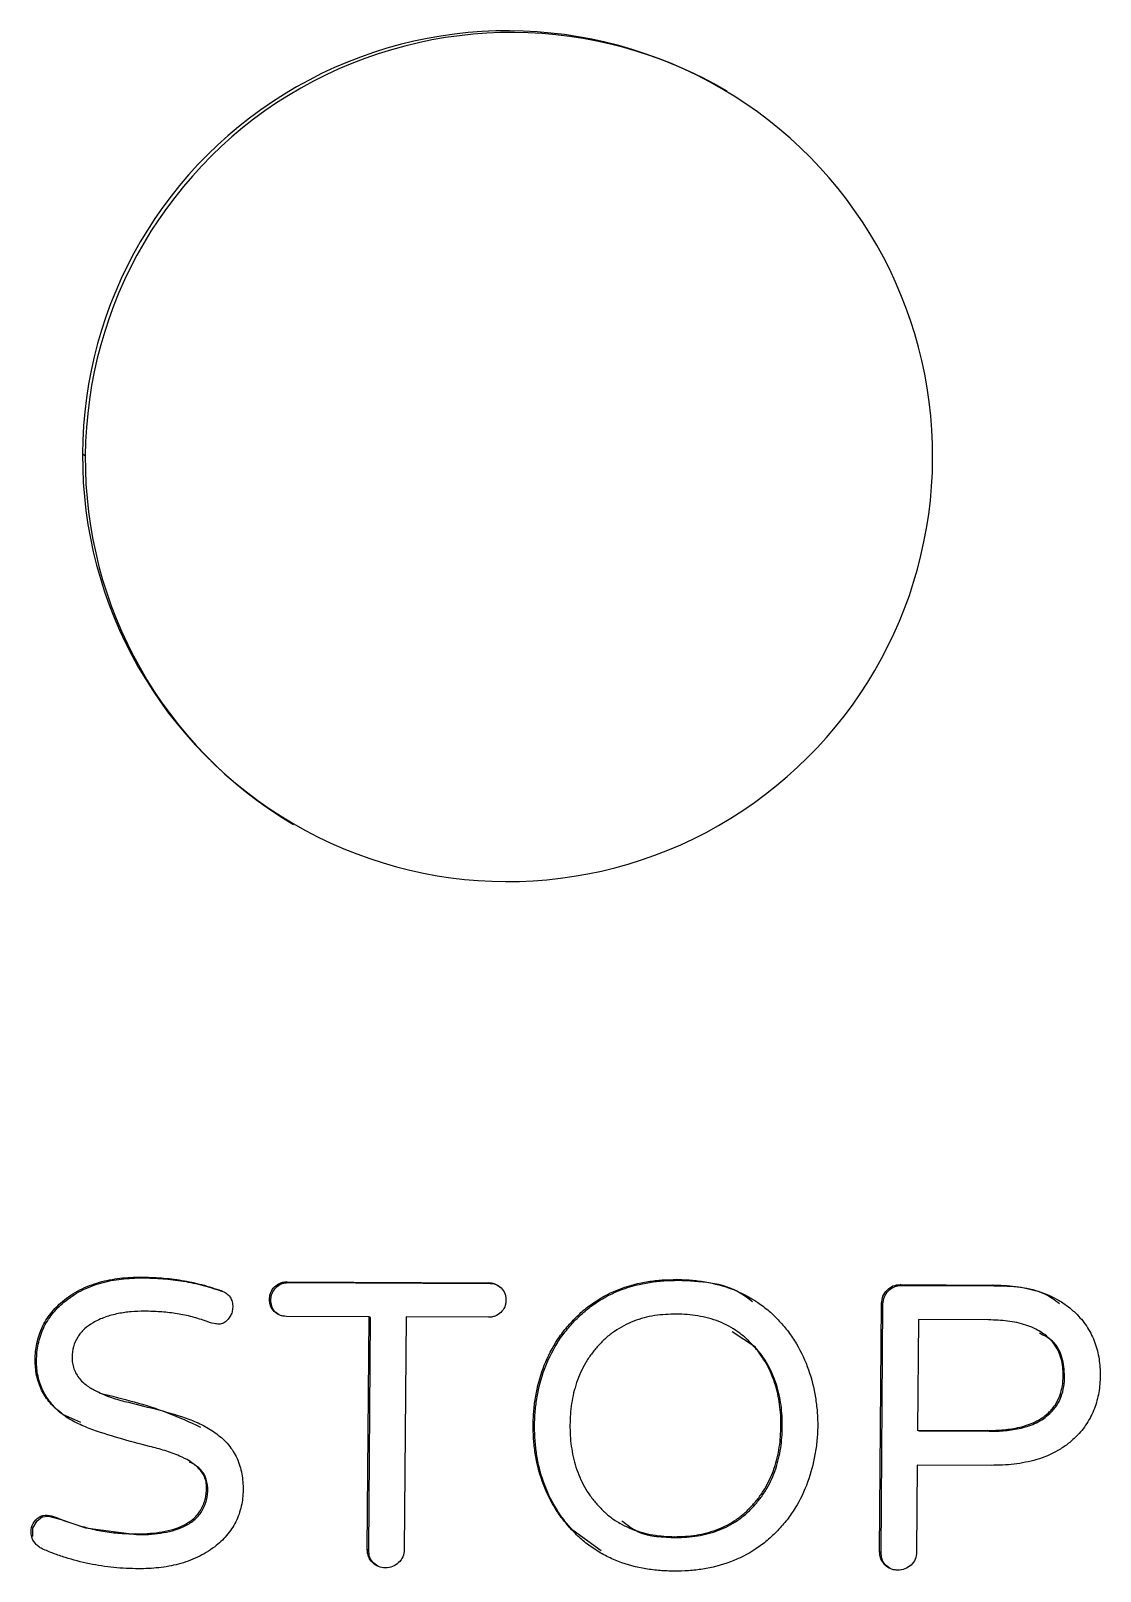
# Model space of a CAD drawing. Header units: millimetres. Extents: x -285 to 285, y -111 to 111.
# Drawn here: x 64.42 to 93.27, y -30.45 to 11.13 of the extents above; entities that cross this region are included whole.
import ezdxf

# ---------------------------------------------------------------- set-up
doc = ezdxf.new("R2010")
doc.units = ezdxf.units.MM

msp = doc.modelspace()

# ---------------------------------------------------------------- linework, layer by layer
at = {"color": 7, "linetype": 'Continuous', "lineweight": 25}
for p, q in [((65.889, -0.345), (65.814, -0.301)), ((67.425, -22.536), (67.388, -22.514)), ((71.321, -22.642), (76.772, -22.667)), ((71.358, -22.664), (71.321, -22.642)), ((71.358, -22.664), (76.809, -22.689)), ((76.809, -22.689), (76.772, -22.667)), ((81.879, -22.602), (81.842, -22.58)), ((87.872, -22.717), (90.366, -22.729)), ((87.909, -22.739), (87.872, -22.717)), ((87.909, -22.739), (90.404, -22.751)), ((90.404, -22.751), (90.366, -22.729)), ((65.307, -23.196), (65.27, -23.174)), ((69.602, -22.908), (69.564, -22.886)), ((70.895, -23.135), (70.858, -23.113)), ((87.321, -29.933), (87.374, -23.22)), ((87.358, -29.955), (87.411, -23.242)), ((87.411, -23.242), (87.374, -23.22)), ((73.547, -23.585), (71.314, -23.575)), ((73.497, -29.869), (73.547, -23.585)), ((73.535, -29.891), (73.584, -23.607)), ((73.584, -23.607), (73.547, -23.585)), ((74.543, -23.589), (74.493, -29.874)), ((76.765, -23.6), (74.543, -23.589)), ((79.091, -23.697), (79.054, -23.675)), ((88.367, -23.664), (88.343, -26.647)), ((90.261, -23.672), (88.367, -23.664)), ((83.967, -24.411), (83.342, -23.995)), ((83.39, -23.923), (83.353, -23.901)), ((91.66, -23.989), (91.622, -23.967)), ((83.967, -24.411), (83.93, -24.389)), ((64.573, -24.772), (64.536, -24.75)), ((92.312, -25.195), (92.274, -25.173)), ((66.03, -25.51), (66.067, -25.532)), ((66.284, -25.646), (66.247, -25.624)), ((91.91, -26.202), (91.872, -26.18)), ((65.284, -26.224), (65.246, -26.201)), ((65.77, -26.44), (65.284, -26.224)), ((78.007, -26.523), (77.969, -26.501)), ((84.694, -26.553), (84.657, -26.531)), ((88.343, -26.647), (90.237, -26.655)), ((88.38, -26.669), (88.343, -26.647)), ((88.38, -26.669), (90.275, -26.677)), ((90.275, -26.677), (90.237, -26.655)), ((68.715, -27.492), (68.678, -27.47)), ((88.336, -27.589), (88.317, -29.937)), ((90.328, -27.598), (88.336, -27.589)), ((69.197, -28.215), (69.16, -28.193)), ((83.933, -28.689), (83.896, -28.667)), ((67.273, -29.468), (67.235, -29.446)), ((79.047, -29.357), (79.01, -29.335)), ((79.81, -29.906), (79.047, -29.357)), ((80.281, -29.143), (80.318, -29.165)), ((81.825, -29.545), (81.788, -29.523)), ((73.535, -29.891), (73.497, -29.869)), ((87.358, -29.955), (87.321, -29.933))]:
    msp.add_line(p, q, dxfattribs=at)
at = {"color": 7, "linetype": 'Continuous', "lineweight": 25, "flags": 128}
msp.add_lwpolyline([(64.473, -29.522), (64.475, -29.295), (64.588, -29.093), (64.728, -28.99), (64.899, -28.965), (65.233, -29.06), (65.893, -29.284), (67.273, -29.468), (67.273, -29.468)], dxfattribs=at)
at = {"color": 7, "linetype": 'Continuous', "lineweight": 25}
for centre, radius, start, end in [((77.282, -0.338), 11.468, 359.6609, 179.8156), ((77.387, -0.413), 11.498, 59.5768, 179.6612), ((77.282, -0.369), 11.468, 179.6609, 359.8156), ((77.337, -0.445), 11.449, 179.4963, 239.3686)]:
    msp.add_arc(centre, radius, start, end, dxfattribs=at)
for points, knots in [([(65.27, -23.174), (65.344, -23.116), (65.419, -23.057), (65.575, -22.952), (65.657, -22.904), (65.91, -22.775), (66.087, -22.706), (66.45, -22.603), (66.636, -22.567), (67.011, -22.523), (67.199, -22.518), (67.388, -22.514)], [0, 0, 0, 0, 0.125, 0.125, 0.25, 0.25, 0.5, 0.5, 0.75, 0.75, 1, 1, 1, 1]), ([(65.307, -23.196), (65.382, -23.138), (65.456, -23.079), (65.613, -22.974), (65.695, -22.926), (65.947, -22.797), (66.124, -22.728), (66.487, -22.625), (66.673, -22.589), (67.048, -22.545), (67.237, -22.54), (67.425, -22.536)], [0, 0, 0, 0, 0.125, 0.125, 0.25, 0.25, 0.5, 0.5, 0.75, 0.75, 1, 1, 1, 1]), ([(67.388, -22.514), (67.573, -22.518), (67.758, -22.523), (68.127, -22.551), (68.311, -22.574), (68.676, -22.634), (68.857, -22.672), (69.215, -22.766), (69.39, -22.825), (69.564, -22.886)], [0, 0, 0, 0, 0.25, 0.25, 0.5, 0.5, 0.75, 0.75, 1, 1, 1, 1]), ([(67.425, -22.536), (67.61, -22.54), (67.795, -22.545), (68.164, -22.573), (68.348, -22.596), (68.713, -22.656), (68.894, -22.694), (69.252, -22.788), (69.427, -22.847), (69.602, -22.908)], [0, 0, 0, 0, 0.25, 0.25, 0.5, 0.5, 0.75, 0.75, 1, 1, 1, 1]), ([(70.858, -23.113), (70.859, -23.082), (70.861, -23.051), (70.871, -22.991), (70.88, -22.961), (70.915, -22.876), (70.948, -22.823), (71.034, -22.735), (71.085, -22.699), (71.17, -22.663), (71.199, -22.654), (71.26, -22.644), (71.29, -22.643), (71.321, -22.642)], [0, 0, 0, 0, 0.125, 0.125, 0.25, 0.25, 0.5, 0.5, 0.75, 0.75, 0.875, 0.875, 1, 1, 1, 1]), ([(70.895, -23.135), (70.897, -23.104), (70.898, -23.073), (70.908, -23.013), (70.918, -22.983), (70.952, -22.898), (70.986, -22.845), (71.071, -22.757), (71.122, -22.721), (71.207, -22.685), (71.237, -22.676), (71.297, -22.666), (71.328, -22.665), (71.358, -22.664)], [0, 0, 0, 0, 0.125, 0.125, 0.25, 0.25, 0.5, 0.5, 0.75, 0.75, 0.875, 0.875, 1, 1, 1, 1]), ([(76.772, -22.667), (76.803, -22.668), (76.834, -22.669), (76.895, -22.68), (76.924, -22.69), (77.01, -22.726), (77.061, -22.762), (77.148, -22.85), (77.184, -22.902), (77.218, -22.988), (77.227, -23.018), (77.237, -23.08), (77.238, -23.111), (77.239, -23.142)], [0, 0, 0, 0, 0.125, 0.125, 0.25, 0.25, 0.5, 0.5, 0.75, 0.75, 0.875, 0.875, 1, 1, 1, 1]), ([(76.809, -22.689), (76.882, -22.692), (76.97, -22.696), (77.035, -22.751), (77.046, -22.761)], [0, 0, 0, 0, 0.819237, 1, 1, 1, 1]), ([(79.054, -23.675), (79.145, -23.584), (79.237, -23.493), (79.432, -23.326), (79.536, -23.25), (79.859, -23.037), (80.088, -22.919), (80.57, -22.739), (80.821, -22.677), (81.202, -22.616), (81.329, -22.601), (81.585, -22.585), (81.714, -22.583), (81.842, -22.58)], [0, 0, 0, 0, 0.125, 0.125, 0.25, 0.25, 0.5, 0.5, 0.75, 0.75, 0.875, 0.875, 1, 1, 1, 1]), ([(79.091, -23.697), (79.183, -23.606), (79.274, -23.515), (79.47, -23.348), (79.574, -23.272), (79.896, -23.059), (80.126, -22.941), (80.607, -22.761), (80.858, -22.699), (81.239, -22.638), (81.367, -22.623), (81.623, -22.607), (81.751, -22.605), (81.879, -22.602)], [0, 0, 0, 0, 0.125, 0.125, 0.25, 0.25, 0.5, 0.5, 0.75, 0.75, 0.875, 0.875, 1, 1, 1, 1]), ([(81.842, -22.58), (81.971, -22.584), (82.099, -22.587), (82.355, -22.606), (82.482, -22.623), (82.862, -22.687), (83.112, -22.751), (83.59, -22.937), (83.818, -23.058), (84.137, -23.273), (84.24, -23.35), (84.434, -23.518), (84.524, -23.609), (84.614, -23.701)], [0, 0, 0, 0, 0.125, 0.125, 0.25, 0.25, 0.5, 0.5, 0.75, 0.75, 0.875, 0.875, 1, 1, 1, 1]), ([(81.879, -22.602), (82.478, -22.625), (83.22, -22.653), (83.783, -23.092), (83.892, -23.177)], [0, 0, 0, 0, 0.806378, 1, 1, 1, 1]), ([(87.374, -23.22), (87.378, -23.154), (87.386, -23.088), (87.436, -22.967), (87.474, -22.912), (87.565, -22.818), (87.62, -22.779), (87.74, -22.728), (87.807, -22.721), (87.872, -22.717)], [0, 0, 0, 0, 0.25, 0.25, 0.5, 0.5, 0.75, 0.75, 1, 1, 1, 1]), ([(87.411, -23.242), (87.415, -23.176), (87.424, -23.11), (87.474, -22.989), (87.511, -22.934), (87.603, -22.84), (87.657, -22.801), (87.778, -22.75), (87.844, -22.743), (87.909, -22.739)], [0, 0, 0, 0, 0.25, 0.25, 0.5, 0.5, 0.75, 0.75, 1, 1, 1, 1]), ([(90.366, -22.729), (90.573, -22.734), (90.781, -22.741), (91.192, -22.795), (91.396, -22.836), (91.792, -22.958), (91.983, -23.042), (92.251, -23.198), (92.338, -23.256), (92.5, -23.384), (92.574, -23.457), (92.648, -23.529)], [0, 0, 0, 0, 0.25, 0.25, 0.5, 0.5, 0.75, 0.75, 0.875, 0.875, 1, 1, 1, 1]), ([(90.404, -22.751), (90.885, -22.757), (91.533, -22.766), (92.045, -23.132), (92.177, -23.226)], [0, 0, 0, 0, 0.742568, 1, 1, 1, 1]), ([(64.536, -24.75), (64.538, -24.675), (64.54, -24.6), (64.554, -24.451), (64.567, -24.377), (64.613, -24.157), (64.658, -24.013), (64.784, -23.741), (64.864, -23.613), (65.003, -23.437), (65.052, -23.38), (65.158, -23.273), (65.214, -23.224), (65.27, -23.174)], [0, 0, 0, 0, 0.125, 0.125, 0.25, 0.25, 0.5, 0.5, 0.75, 0.75, 0.875, 0.875, 1, 1, 1, 1]), ([(64.573, -24.772), (64.575, -24.697), (64.577, -24.622), (64.592, -24.473), (64.604, -24.399), (64.65, -24.179), (64.695, -24.035), (64.821, -23.763), (64.902, -23.635), (65.041, -23.459), (65.09, -23.402), (65.195, -23.295), (65.251, -23.246), (65.307, -23.196)], [0, 0, 0, 0, 0.125, 0.125, 0.25, 0.25, 0.5, 0.5, 0.75, 0.75, 0.875, 0.875, 1, 1, 1, 1]), ([(69.564, -22.886), (69.609, -22.905), (69.652, -22.925), (69.73, -22.98), (69.766, -23.013), (69.82, -23.093), (69.839, -23.138), (69.863, -23.231), (69.865, -23.279), (69.866, -23.327)], [0, 0, 0, 0, 0.25, 0.25, 0.5, 0.5, 0.75, 0.75, 1, 1, 1, 1]), ([(71.314, -23.575), (71.283, -23.573), (71.253, -23.572), (71.194, -23.562), (71.164, -23.553), (71.08, -23.519), (71.029, -23.485), (70.944, -23.398), (70.911, -23.347), (70.878, -23.262), (70.869, -23.233), (70.86, -23.173), (70.859, -23.143), (70.858, -23.113)], [0, 0, 0, 0, 0.125, 0.125, 0.25, 0.25, 0.5, 0.5, 0.75, 0.75, 0.875, 0.875, 1, 1, 1, 1]), ([(71.12, -23.529), (71.075, -23.5), (70.986, -23.441), (70.907, -23.294), (70.899, -23.188), (70.895, -23.135)], [0, 0, 0, 0, 0.333169, 0.666553, 1, 1, 1, 1]), ([(77.239, -23.142), (77.237, -23.172), (77.235, -23.203), (77.225, -23.263), (77.216, -23.293), (77.18, -23.378), (77.143, -23.428), (77.054, -23.513), (77.002, -23.546), (76.916, -23.579), (76.886, -23.588), (76.826, -23.598), (76.795, -23.599), (76.765, -23.6)], [0, 0, 0, 0, 0.125, 0.125, 0.25, 0.25, 0.5, 0.5, 0.75, 0.75, 0.875, 0.875, 1, 1, 1, 1]), ([(67.49, -23.437), (67.37, -23.438), (67.25, -23.44), (67.01, -23.46), (66.891, -23.477), (66.655, -23.526), (66.538, -23.557), (66.368, -23.617), (66.312, -23.639), (66.203, -23.69), (66.15, -23.719), (66.097, -23.748)], [0, 0, 0, 0, 0.25, 0.25, 0.5, 0.5, 0.75, 0.75, 0.875, 0.875, 1, 1, 1, 1]), ([(69.119, -23.696), (68.988, -23.653), (68.857, -23.61), (68.589, -23.543), (68.453, -23.518), (68.179, -23.477), (68.042, -23.462), (67.766, -23.443), (67.628, -23.44), (67.49, -23.437)], [0, 0, 0, 0, 0.25, 0.25, 0.5, 0.5, 0.75, 0.75, 1, 1, 1, 1]), ([(69.866, -23.327), (69.863, -23.37), (69.859, -23.413), (69.836, -23.496), (69.818, -23.535), (69.773, -23.609), (69.747, -23.643), (69.689, -23.707), (69.655, -23.735), (69.579, -23.775), (69.536, -23.785), (69.45, -23.786), (69.407, -23.779), (69.282, -23.751), (69.2, -23.725), (69.119, -23.696)], [0, 0, 0, 0, 0.125, 0.125, 0.25, 0.25, 0.375, 0.375, 0.5, 0.5, 0.625, 0.625, 0.75, 0.75, 1, 1, 1, 1]), ([(77.969, -26.501), (77.975, -26.372), (77.981, -26.243), (78.002, -25.985), (78.019, -25.857), (78.084, -25.475), (78.149, -25.224), (78.328, -24.739), (78.442, -24.505), (78.647, -24.176), (78.72, -24.069), (78.88, -23.867), (78.967, -23.771), (79.054, -23.675)], [0, 0, 0, 0, 0.125, 0.125, 0.25, 0.25, 0.5, 0.5, 0.75, 0.75, 0.875, 0.875, 1, 1, 1, 1]), ([(78.007, -26.523), (78.012, -26.394), (78.018, -26.265), (78.04, -26.007), (78.056, -25.879), (78.121, -25.497), (78.187, -25.246), (78.365, -24.761), (78.479, -24.527), (78.684, -24.198), (78.757, -24.091), (78.918, -23.889), (79.004, -23.793), (79.091, -23.697)], [0, 0, 0, 0, 0.125, 0.125, 0.25, 0.25, 0.5, 0.5, 0.75, 0.75, 0.875, 0.875, 1, 1, 1, 1]), ([(81.835, -23.513), (81.639, -23.518), (81.444, -23.525), (81.057, -23.587), (80.867, -23.637), (80.501, -23.777), (80.326, -23.869), (80.085, -24.036), (80.008, -24.097), (79.862, -24.228), (79.794, -24.299), (79.727, -24.37)], [0, 0, 0, 0, 0.25, 0.25, 0.5, 0.5, 0.75, 0.75, 0.875, 0.875, 1, 1, 1, 1]), ([(83.93, -24.389), (83.863, -24.317), (83.797, -24.246), (83.654, -24.113), (83.577, -24.052), (83.337, -23.883), (83.165, -23.788), (82.801, -23.646), (82.611, -23.594), (82.226, -23.529), (82.03, -23.519), (81.835, -23.513)], [0, 0, 0, 0, 0.125, 0.125, 0.25, 0.25, 0.5, 0.5, 0.75, 0.75, 1, 1, 1, 1]), ([(84.614, -23.701), (84.699, -23.798), (84.783, -23.895), (84.939, -24.099), (85.011, -24.207), (85.208, -24.538), (85.317, -24.773), (85.486, -25.26), (85.546, -25.511), (85.609, -25.893), (85.625, -26.021), (85.644, -26.278), (85.649, -26.407), (85.653, -26.536)], [0, 0, 0, 0, 0.125, 0.125, 0.25, 0.25, 0.5, 0.5, 0.75, 0.75, 0.875, 0.875, 1, 1, 1, 1]), ([(91.267, -23.809), (91.185, -23.784), (91.104, -23.76), (90.938, -23.725), (90.854, -23.712), (90.601, -23.681), (90.431, -23.675), (90.261, -23.672)], [0, 0, 0, 0, 0.25, 0.25, 0.5, 0.5, 1, 1, 1, 1]), ([(92.648, -23.529), (92.7, -23.585), (92.751, -23.64), (92.846, -23.757), (92.889, -23.819), (93.01, -24.01), (93.077, -24.146), (93.181, -24.429), (93.216, -24.577), (93.251, -24.801), (93.26, -24.876), (93.269, -25.026), (93.27, -25.102), (93.271, -25.178)], [0, 0, 0, 0, 0.125, 0.125, 0.25, 0.25, 0.5, 0.5, 0.75, 0.75, 0.875, 0.875, 1, 1, 1, 1]), ([(66.097, -23.748), (66.017, -23.799), (65.937, -23.851), (65.796, -23.98), (65.733, -24.053), (65.632, -24.214), (65.594, -24.303), (65.544, -24.487), (65.537, -24.583), (65.532, -24.678)], [0, 0, 0, 0, 0.25, 0.25, 0.5, 0.5, 0.75, 0.75, 1, 1, 1, 1]), ([(92.274, -25.173), (92.272, -25.096), (92.27, -25.02), (92.254, -24.868), (92.239, -24.793), (92.177, -24.571), (92.11, -24.432), (91.925, -24.188), (91.808, -24.086), (91.616, -23.962), (91.549, -23.925), (91.41, -23.862), (91.339, -23.835), (91.267, -23.809)], [0, 0, 0, 0, 0.125, 0.125, 0.25, 0.25, 0.5, 0.5, 0.75, 0.75, 0.875, 0.875, 1, 1, 1, 1]), ([(92.312, -25.195), (92.3, -25.025), (92.277, -24.684), (92.04, -24.231), (91.759, -24.094), (91.633, -24.032)], [0, 0, 0, 0, 0.356797, 0.712479, 1, 1, 1, 1]), ([(79.727, -24.37), (79.664, -24.444), (79.601, -24.517), (79.485, -24.672), (79.432, -24.753), (79.287, -25.004), (79.208, -25.182), (79.083, -25.548), (79.038, -25.737), (78.994, -26.023), (78.983, -26.119), (78.97, -26.312), (78.968, -26.409), (78.965, -26.505)], [0, 0, 0, 0, 0.125, 0.125, 0.25, 0.25, 0.5, 0.5, 0.75, 0.75, 0.875, 0.875, 1, 1, 1, 1]), ([(84.657, -26.531), (84.656, -26.435), (84.655, -26.338), (84.645, -26.145), (84.636, -26.049), (84.596, -25.762), (84.555, -25.572), (84.467, -25.297), (84.432, -25.207), (84.354, -25.03), (84.312, -24.943), (84.218, -24.775), (84.166, -24.694), (84.053, -24.538), (83.991, -24.463), (83.93, -24.389)], [0, 0, 0, 0, 0.125, 0.125, 0.25, 0.25, 0.5, 0.5, 0.625, 0.625, 0.75, 0.75, 0.875, 0.875, 1, 1, 1, 1]), ([(84.694, -26.553), (84.693, -26.457), (84.692, -26.36), (84.683, -26.167), (84.673, -26.071), (84.634, -25.784), (84.593, -25.595), (84.504, -25.319), (84.469, -25.229), (84.391, -25.052), (84.349, -24.965), (84.255, -24.797), (84.203, -24.716), (84.09, -24.56), (84.028, -24.485), (83.967, -24.411)], [0, 0, 0, 0, 0.125, 0.125, 0.25, 0.25, 0.5, 0.5, 0.625, 0.625, 0.75, 0.75, 0.875, 0.875, 1, 1, 1, 1]), ([(65.246, -26.201), (65.192, -26.157), (65.138, -26.113), (65.035, -26.018), (64.987, -25.967), (64.852, -25.807), (64.772, -25.69), (64.649, -25.439), (64.605, -25.305), (64.561, -25.099), (64.55, -25.029), (64.538, -24.89), (64.537, -24.82), (64.536, -24.75)], [0, 0, 0, 0, 0.125, 0.125, 0.25, 0.25, 0.5, 0.5, 0.75, 0.75, 0.875, 0.875, 1, 1, 1, 1]), ([(65.284, -26.224), (65.229, -26.179), (65.175, -26.135), (65.073, -26.04), (65.025, -25.989), (64.889, -25.829), (64.81, -25.712), (64.686, -25.461), (64.642, -25.327), (64.599, -25.121), (64.587, -25.052), (64.575, -24.912), (64.574, -24.842), (64.573, -24.772)], [0, 0, 0, 0, 0.125, 0.125, 0.25, 0.25, 0.5, 0.5, 0.75, 0.75, 0.875, 0.875, 1, 1, 1, 1]), ([(65.532, -24.678), (65.534, -24.731), (65.535, -24.784), (65.551, -24.888), (65.564, -24.939), (65.616, -25.089), (65.67, -25.181), (65.804, -25.343), (65.885, -25.412), (66.058, -25.531), (66.152, -25.579), (66.247, -25.624)], [0, 0, 0, 0, 0.125, 0.125, 0.25, 0.25, 0.5, 0.5, 0.75, 0.75, 1, 1, 1, 1]), ([(91.872, -26.18), (91.905, -26.147), (91.938, -26.115), (91.999, -26.044), (92.027, -26.007), (92.105, -25.891), (92.147, -25.807), (92.213, -25.633), (92.235, -25.543), (92.266, -25.359), (92.272, -25.266), (92.274, -25.173)], [0, 0, 0, 0, 0.125, 0.125, 0.25, 0.25, 0.5, 0.5, 0.75, 0.75, 1, 1, 1, 1]), ([(91.91, -26.202), (91.943, -26.17), (91.976, -26.137), (92.036, -26.066), (92.064, -26.029), (92.142, -25.913), (92.185, -25.83), (92.25, -25.655), (92.273, -25.565), (92.304, -25.381), (92.309, -25.288), (92.312, -25.195)], [0, 0, 0, 0, 0.125, 0.125, 0.25, 0.25, 0.5, 0.5, 0.75, 0.75, 1, 1, 1, 1]), ([(93.271, -25.178), (93.269, -25.253), (93.266, -25.329), (93.255, -25.479), (93.245, -25.554), (93.207, -25.778), (93.169, -25.925), (93.061, -26.207), (92.992, -26.343), (92.868, -26.533), (92.824, -26.594), (92.727, -26.711), (92.675, -26.765), (92.623, -26.82)], [0, 0, 0, 0, 0.125, 0.125, 0.25, 0.25, 0.5, 0.5, 0.75, 0.75, 0.875, 0.875, 1, 1, 1, 1]), ([(66.247, -25.624), (66.312, -25.653), (66.376, -25.682), (66.508, -25.734), (66.574, -25.758), (66.776, -25.826), (66.913, -25.861), (67.325, -25.963), (67.601, -26.029), (68.148, -26.174), (68.42, -26.254), (68.819, -26.4), (68.949, -26.455), (69.137, -26.554), (69.199, -26.589), (69.319, -26.664), (69.376, -26.705), (69.434, -26.746)], [0, 0, 0, 0, 0.0625, 0.0625, 0.125, 0.125, 0.25, 0.25, 0.5, 0.5, 0.75, 0.75, 0.875, 0.875, 0.9375, 0.9375, 1, 1, 1, 1]), ([(66.284, -25.646), (66.901, -25.798), (67.832, -26.028), (68.702, -26.427), (68.996, -26.562)], [0, 0, 0, 0, 0.662502, 1, 1, 1, 1]), ([(90.237, -26.655), (90.382, -26.653), (90.527, -26.651), (90.817, -26.623), (90.96, -26.601), (91.243, -26.534), (91.381, -26.487), (91.578, -26.393), (91.642, -26.357), (91.762, -26.275), (91.817, -26.228), (91.872, -26.18)], [0, 0, 0, 0, 0.25, 0.25, 0.5, 0.5, 0.75, 0.75, 0.875, 0.875, 1, 1, 1, 1]), ([(68.433, -27.346), (68.302, -27.293), (68.169, -27.242), (67.899, -27.158), (67.761, -27.123), (67.35, -27.015), (67.075, -26.944), (66.531, -26.785), (66.259, -26.701), (65.862, -26.55), (65.732, -26.493), (65.543, -26.394), (65.481, -26.36), (65.361, -26.284), (65.304, -26.243), (65.246, -26.201)], [0, 0, 0, 0, 0.125, 0.125, 0.25, 0.25, 0.5, 0.5, 0.75, 0.75, 0.875, 0.875, 0.9375, 0.9375, 1, 1, 1, 1]), ([(79.01, -29.335), (78.924, -29.238), (78.839, -29.142), (78.682, -28.938), (78.61, -28.83), (78.411, -28.499), (78.3, -28.265), (78.129, -27.779), (78.068, -27.527), (78.008, -27.144), (77.994, -27.016), (77.977, -26.759), (77.973, -26.63), (77.969, -26.501)], [0, 0, 0, 0, 0.125, 0.125, 0.25, 0.25, 0.5, 0.5, 0.75, 0.75, 0.875, 0.875, 1, 1, 1, 1]), ([(79.047, -29.357), (78.962, -29.26), (78.876, -29.164), (78.719, -28.96), (78.648, -28.852), (78.448, -28.521), (78.337, -28.287), (78.166, -27.801), (78.105, -27.549), (78.046, -27.167), (78.032, -27.038), (78.014, -26.781), (78.01, -26.652), (78.007, -26.523)], [0, 0, 0, 0, 0.125, 0.125, 0.25, 0.25, 0.5, 0.5, 0.75, 0.75, 0.875, 0.875, 1, 1, 1, 1]), ([(78.965, -26.505), (78.966, -26.602), (78.967, -26.699), (78.977, -26.891), (78.987, -26.987), (79.027, -27.274), (79.068, -27.464), (79.187, -27.831), (79.264, -28.009), (79.405, -28.261), (79.457, -28.343), (79.57, -28.499), (79.631, -28.573), (79.693, -28.647)], [0, 0, 0, 0, 0.125, 0.125, 0.25, 0.25, 0.5, 0.5, 0.75, 0.75, 0.875, 0.875, 1, 1, 1, 1]), ([(83.896, -28.667), (83.959, -28.593), (84.022, -28.519), (84.137, -28.364), (84.19, -28.283), (84.335, -28.032), (84.416, -27.855), (84.54, -27.489), (84.584, -27.3), (84.628, -27.013), (84.639, -26.917), (84.652, -26.725), (84.655, -26.628), (84.657, -26.531)], [0, 0, 0, 0, 0.125, 0.125, 0.25, 0.25, 0.5, 0.5, 0.75, 0.75, 0.875, 0.875, 1, 1, 1, 1]), ([(83.933, -28.689), (83.996, -28.615), (84.059, -28.541), (84.174, -28.386), (84.227, -28.305), (84.372, -28.054), (84.454, -27.877), (84.577, -27.511), (84.621, -27.322), (84.666, -27.035), (84.676, -26.939), (84.689, -26.747), (84.692, -26.65), (84.694, -26.553)], [0, 0, 0, 0, 0.125, 0.125, 0.25, 0.25, 0.5, 0.5, 0.75, 0.75, 0.875, 0.875, 1, 1, 1, 1]), ([(85.653, -26.536), (85.647, -26.665), (85.64, -26.793), (85.617, -27.05), (85.599, -27.178), (85.53, -27.559), (85.465, -27.809), (85.289, -28.294), (85.177, -28.528), (84.974, -28.858), (84.901, -28.965), (84.743, -29.168), (84.656, -29.264), (84.57, -29.36)], [0, 0, 0, 0, 0.125, 0.125, 0.25, 0.25, 0.5, 0.5, 0.75, 0.75, 0.875, 0.875, 1, 1, 1, 1]), ([(90.275, -26.677), (90.42, -26.675), (90.565, -26.673), (90.854, -26.646), (90.998, -26.623), (91.28, -26.556), (91.419, -26.509), (91.615, -26.415), (91.679, -26.379), (91.799, -26.297), (91.854, -26.25), (91.91, -26.202)], [0, 0, 0, 0, 0.25, 0.25, 0.5, 0.5, 0.75, 0.75, 0.875, 0.875, 1, 1, 1, 1]), ([(69.434, -26.746), (69.491, -26.791), (69.548, -26.836), (69.655, -26.934), (69.706, -26.987), (69.844, -27.155), (69.922, -27.279), (70.043, -27.544), (70.083, -27.685), (70.123, -27.9), (70.133, -27.972), (70.144, -28.117), (70.145, -28.19), (70.146, -28.263)], [0, 0, 0, 0, 0.125, 0.125, 0.25, 0.25, 0.5, 0.5, 0.75, 0.75, 0.875, 0.875, 1, 1, 1, 1]), ([(92.623, -26.82), (92.547, -26.891), (92.471, -26.963), (92.307, -27.089), (92.219, -27.146), (91.949, -27.301), (91.756, -27.382), (91.359, -27.5), (91.154, -27.54), (90.743, -27.589), (90.535, -27.595), (90.328, -27.598)], [0, 0, 0, 0, 0.125, 0.125, 0.25, 0.25, 0.5, 0.5, 0.75, 0.75, 1, 1, 1, 1]), ([(69.16, -28.193), (69.158, -28.144), (69.156, -28.094), (69.137, -27.997), (69.121, -27.95), (69.059, -27.814), (69, -27.733), (68.859, -27.594), (68.781, -27.533), (68.613, -27.429), (68.523, -27.387), (68.433, -27.346)], [0, 0, 0, 0, 0.125, 0.125, 0.25, 0.25, 0.5, 0.5, 0.75, 0.75, 1, 1, 1, 1]), ([(69.197, -28.215), (69.182, -28.105), (69.152, -27.883), (68.947, -27.639), (68.777, -27.548), (68.704, -27.51)], [0, 0, 0, 0, 0.363514, 0.728327, 1, 1, 1, 1]), ([(67.235, -29.446), (67.344, -29.445), (67.452, -29.444), (67.668, -29.432), (67.776, -29.421), (68.097, -29.373), (68.31, -29.322), (68.604, -29.184), (68.698, -29.127), (68.865, -28.989), (68.939, -28.907), (69.053, -28.722), (69.094, -28.621), (69.148, -28.41), (69.156, -28.302), (69.16, -28.193)], [0, 0, 0, 0, 0.125, 0.125, 0.25, 0.25, 0.5, 0.5, 0.625, 0.625, 0.75, 0.75, 0.875, 0.875, 1, 1, 1, 1]), ([(67.273, -29.468), (67.381, -29.467), (67.489, -29.466), (67.705, -29.454), (67.813, -29.443), (68.134, -29.395), (68.347, -29.344), (68.642, -29.206), (68.735, -29.149), (68.902, -29.011), (68.976, -28.929), (69.09, -28.745), (69.131, -28.643), (69.185, -28.432), (69.193, -28.324), (69.197, -28.215)], [0, 0, 0, 0, 0.125, 0.125, 0.25, 0.25, 0.5, 0.5, 0.625, 0.625, 0.75, 0.75, 0.875, 0.875, 1, 1, 1, 1]), ([(70.146, -28.263), (70.144, -28.337), (70.141, -28.411), (70.127, -28.558), (70.114, -28.631), (70.064, -28.848), (70.015, -28.989), (69.882, -29.254), (69.799, -29.378), (69.654, -29.547), (69.602, -29.601), (69.493, -29.701), (69.436, -29.748), (69.379, -29.795)], [0, 0, 0, 0, 0.125, 0.125, 0.25, 0.25, 0.5, 0.5, 0.75, 0.75, 0.875, 0.875, 1, 1, 1, 1]), ([(79.693, -28.647), (79.76, -28.719), (79.826, -28.79), (79.97, -28.923), (80.046, -28.984), (80.285, -29.155), (80.459, -29.246), (80.822, -29.39), (81.011, -29.442), (81.397, -29.508), (81.592, -29.517), (81.788, -29.523)], [0, 0, 0, 0, 0.125, 0.125, 0.25, 0.25, 0.5, 0.5, 0.75, 0.75, 1, 1, 1, 1]), ([(81.788, -29.523), (81.983, -29.519), (82.179, -29.511), (82.565, -29.449), (82.756, -29.399), (83.121, -29.259), (83.296, -29.168), (83.538, -29), (83.616, -28.94), (83.761, -28.809), (83.829, -28.738), (83.896, -28.667)], [0, 0, 0, 0, 0.25, 0.25, 0.5, 0.5, 0.75, 0.75, 0.875, 0.875, 1, 1, 1, 1]), ([(81.825, -29.545), (82.02, -29.541), (82.216, -29.533), (82.603, -29.471), (82.793, -29.421), (83.159, -29.281), (83.333, -29.19), (83.575, -29.022), (83.653, -28.962), (83.798, -28.831), (83.866, -28.76), (83.933, -28.689)], [0, 0, 0, 0, 0.25, 0.25, 0.5, 0.5, 0.75, 0.75, 0.875, 0.875, 1, 1, 1, 1]), ([(64.725, -29.85), (64.691, -29.831), (64.658, -29.812), (64.595, -29.766), (64.566, -29.74), (64.49, -29.651), (64.453, -29.58), (64.419, -29.429), (64.419, -29.349), (64.457, -29.197), (64.498, -29.129), (64.603, -29.014), (64.67, -28.967), (64.822, -28.933), (64.901, -28.943), (65.052, -28.979), (65.124, -29.008), (65.267, -29.069), (65.339, -29.098), (65.559, -29.174), (65.707, -29.22), (66.005, -29.303), (66.156, -29.341), (66.461, -29.395), (66.616, -29.414), (66.925, -29.439), (67.08, -29.443), (67.235, -29.446)], [0, 0, 0, 0, 0.03125, 0.03125, 0.0625, 0.0625, 0.125, 0.125, 0.1875, 0.1875, 0.25, 0.25, 0.3125, 0.3125, 0.375, 0.375, 0.4375, 0.4375, 0.5, 0.5, 0.625, 0.625, 0.75, 0.75, 0.875, 0.875, 1, 1, 1, 1]), ([(80.366, -29.093), (80.509, -29.204), (80.928, -29.528), (81.469, -29.538), (81.825, -29.545)], [0, 0, 0, 0, 0.341579, 1, 1, 1, 1]), ([(81.78, -30.455), (81.652, -30.451), (81.524, -30.448), (81.268, -30.429), (81.14, -30.413), (80.761, -30.349), (80.511, -30.284), (80.152, -30.145), (80.035, -30.093), (79.807, -29.975), (79.698, -29.908), (79.485, -29.764), (79.382, -29.687), (79.189, -29.518), (79.1, -29.426), (79.01, -29.335)], [0, 0, 0, 0, 0.125, 0.125, 0.25, 0.25, 0.5, 0.5, 0.625, 0.625, 0.75, 0.75, 0.875, 0.875, 1, 1, 1, 1]), ([(84.57, -29.36), (84.478, -29.45), (84.386, -29.541), (84.19, -29.707), (84.086, -29.783), (83.764, -29.996), (83.533, -30.112), (83.052, -30.294), (82.802, -30.357), (82.421, -30.418), (82.293, -30.433), (82.037, -30.45), (81.909, -30.452), (81.78, -30.455)], [0, 0, 0, 0, 0.125, 0.125, 0.25, 0.25, 0.5, 0.5, 0.75, 0.75, 0.875, 0.875, 1, 1, 1, 1]), ([(67.326, -30.389), (67.215, -30.387), (67.103, -30.385), (66.88, -30.374), (66.769, -30.365), (66.437, -30.331), (66.216, -30.299), (65.779, -30.209), (65.563, -30.153), (65.244, -30.052), (65.138, -30.017), (64.93, -29.937), (64.828, -29.894), (64.725, -29.85)], [0, 0, 0, 0, 0.125, 0.125, 0.25, 0.25, 0.5, 0.5, 0.75, 0.75, 0.875, 0.875, 1, 1, 1, 1]), ([(69.379, -29.795), (69.305, -29.848), (69.231, -29.901), (69.076, -29.996), (68.996, -30.038), (68.75, -30.156), (68.578, -30.216), (68.228, -30.31), (68.049, -30.34), (67.689, -30.381), (67.507, -30.387), (67.326, -30.389)], [0, 0, 0, 0, 0.125, 0.125, 0.25, 0.25, 0.5, 0.5, 0.75, 0.75, 1, 1, 1, 1]), ([(73.986, -30.365), (73.921, -30.361), (73.856, -30.353), (73.737, -30.304), (73.682, -30.267), (73.592, -30.175), (73.555, -30.12), (73.507, -29.999), (73.5, -29.934), (73.497, -29.869)], [0, 0, 0, 0, 0.25, 0.25, 0.5, 0.5, 0.75, 0.75, 1, 1, 1, 1]), ([(73.78, -30.315), (73.731, -30.283), (73.635, -30.219), (73.549, -30.062), (73.539, -29.948), (73.535, -29.891)], [0, 0, 0, 0, 0.338631, 0.669267, 1, 1, 1, 1]), ([(74.493, -29.874), (74.489, -29.939), (74.482, -30.006), (74.429, -30.125), (74.389, -30.179), (74.294, -30.269), (74.239, -30.306), (74.117, -30.354), (74.051, -30.362), (73.986, -30.365)], [0, 0, 0, 0, 0.25, 0.25, 0.5, 0.5, 0.75, 0.75, 1, 1, 1, 1]), ([(87.811, -30.428), (87.779, -30.426), (87.747, -30.424), (87.683, -30.413), (87.652, -30.404), (87.562, -30.367), (87.507, -30.33), (87.416, -30.238), (87.38, -30.183), (87.343, -30.093), (87.335, -30.061), (87.324, -29.997), (87.323, -29.965), (87.321, -29.933)], [0, 0, 0, 0, 0.125, 0.125, 0.25, 0.25, 0.5, 0.5, 0.75, 0.75, 0.875, 0.875, 1, 1, 1, 1]), ([(88.317, -29.937), (88.313, -30.002), (88.305, -30.068), (88.254, -30.189), (88.214, -30.242), (88.119, -30.333), (88.064, -30.369), (87.942, -30.418), (87.877, -30.425), (87.811, -30.428)], [0, 0, 0, 0, 0.25, 0.25, 0.5, 0.5, 0.75, 0.75, 1, 1, 1, 1]), ([(87.601, -30.375), (87.553, -30.344), (87.458, -30.282), (87.373, -30.125), (87.363, -30.012), (87.358, -29.955)], [0, 0, 0, 0, 0.331618, 0.665752, 1, 1, 1, 1])]:
    msp.add_open_spline(points, degree=3, knots=knots, dxfattribs=at)

doc.saveas('drawing.dxf')
